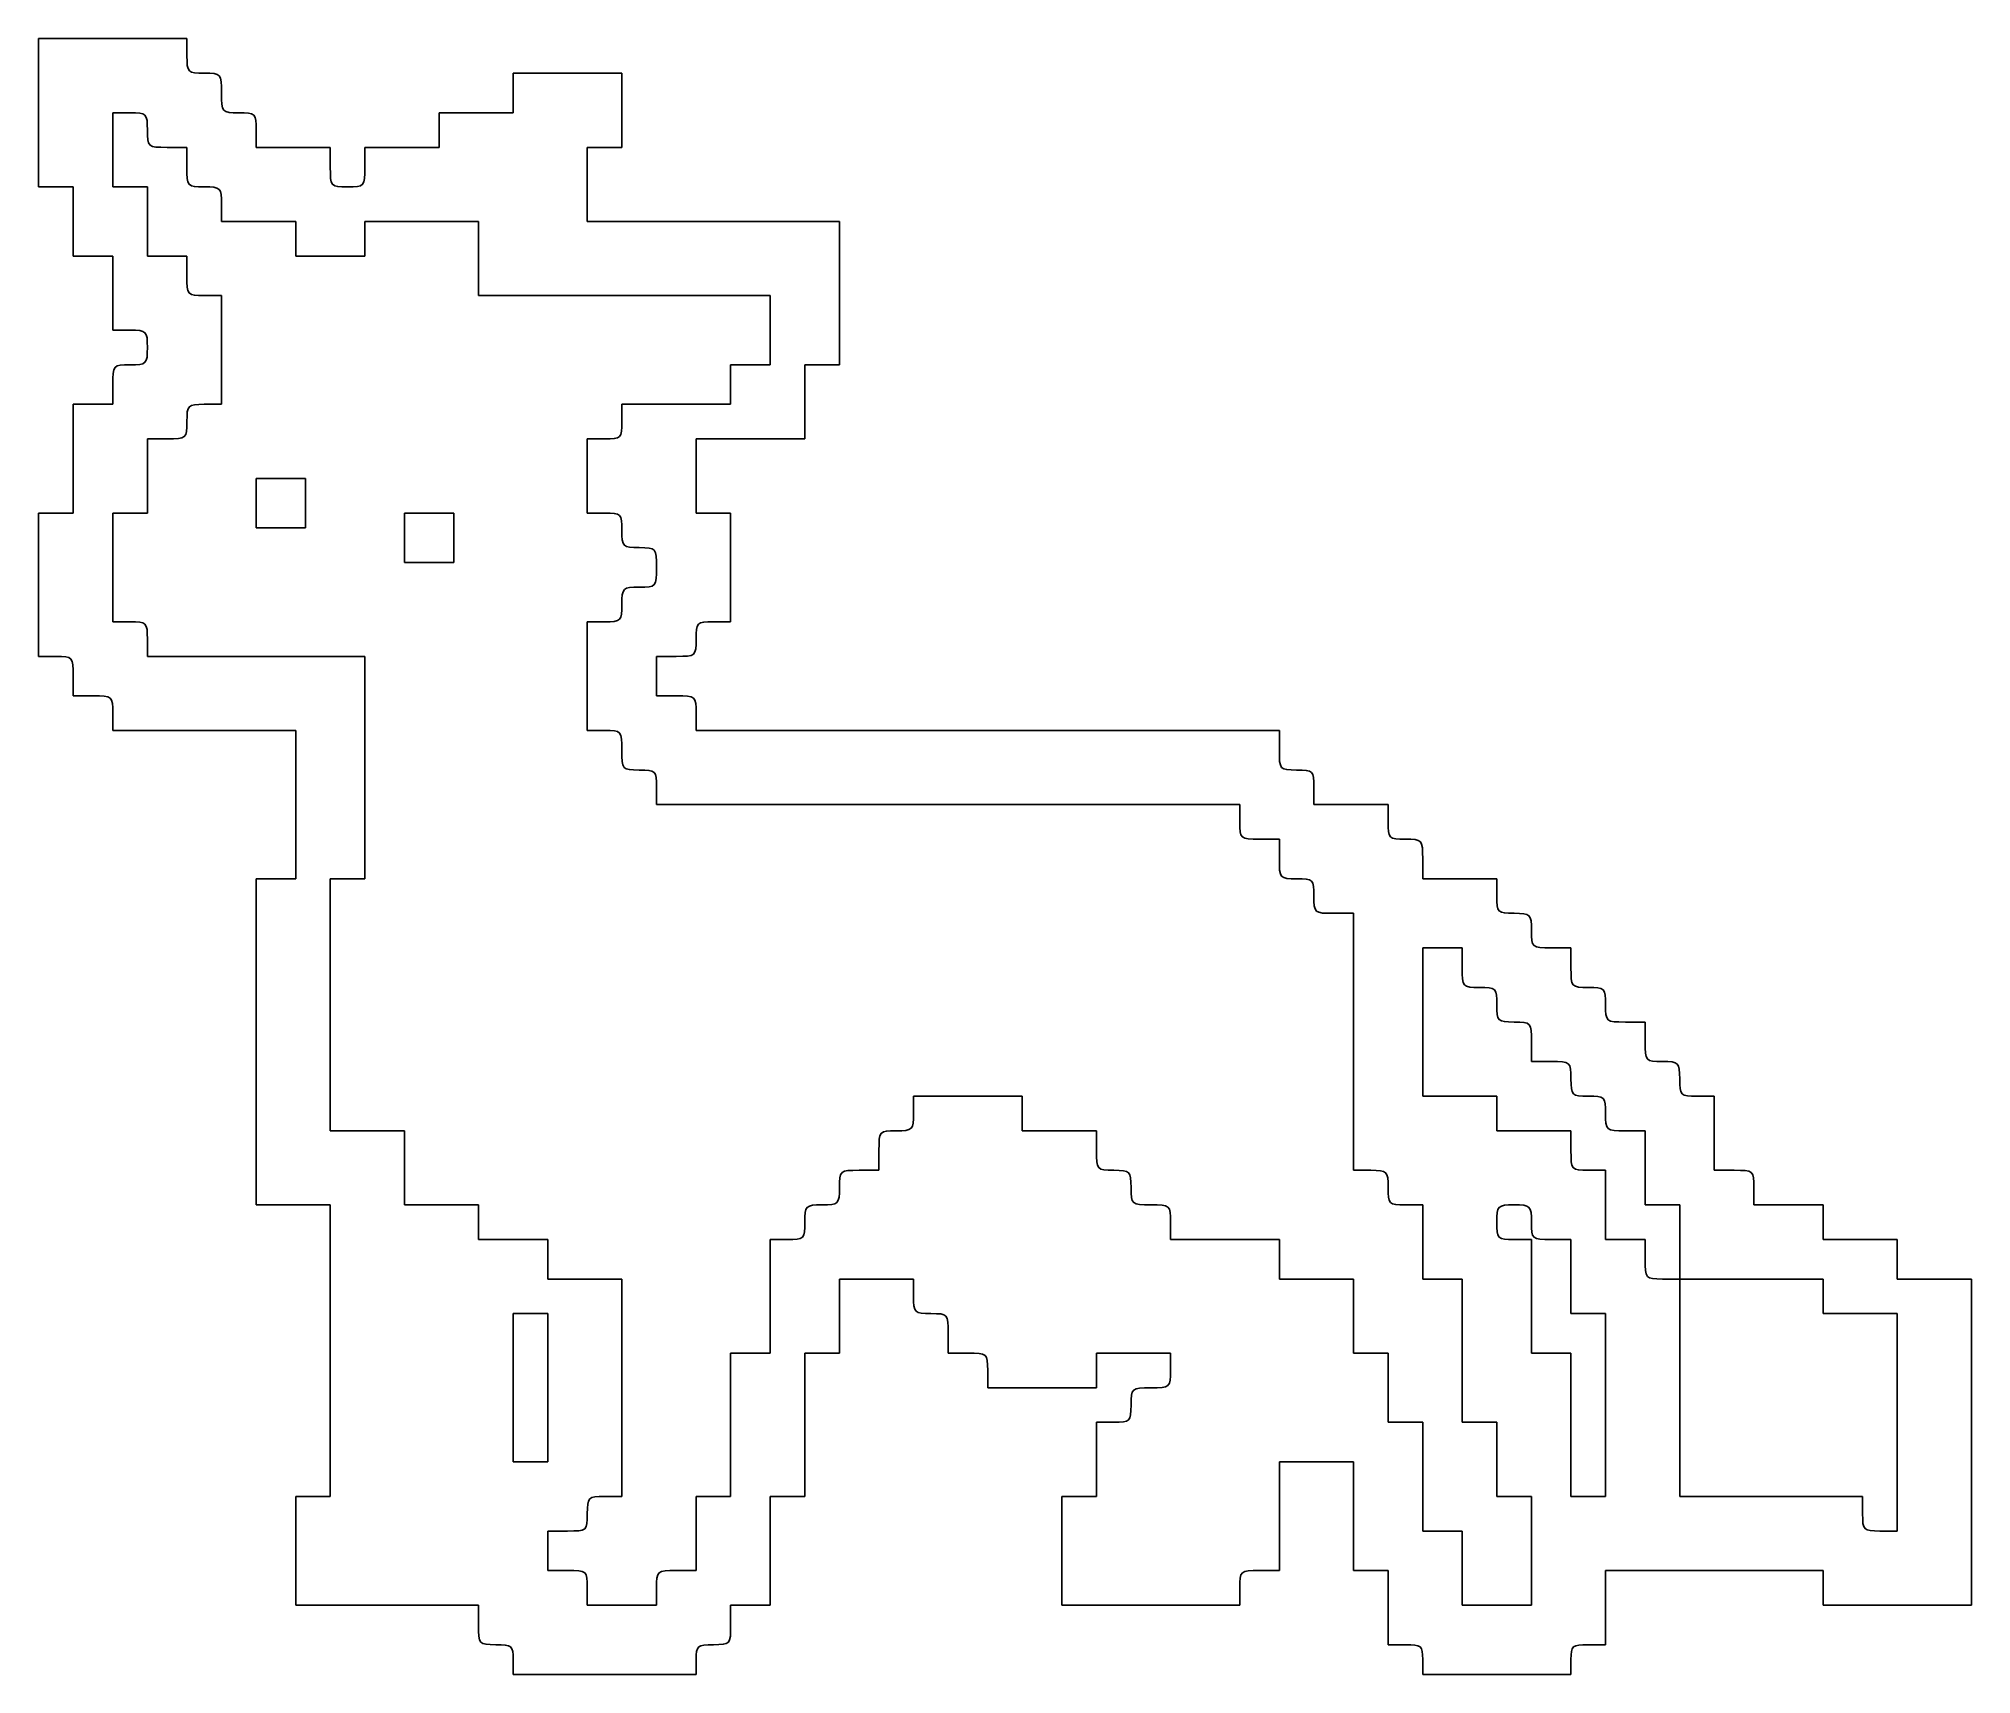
# Model space of a CAD drawing. Extents: x 0 to 138, y 0 to 117.
import ezdxf

# ---------------------------------------------------------------- set-up
doc = ezdxf.new("R2010")
doc.units = 0
doc.layers.get('0').update_dxf_attribs({"linetype": 'CONTINUOUS'})

msp = doc.modelspace()

# ---------------------------------------------------------------- linework, layer by layer
at = {"color": 7}
for p, q in [((0.00001, 111.477849), (0.00001, 116.769519)), ((0.00001, 116.769519), (5.29168, 116.769519)), ((5.29168, 116.769519), (10.583351, 116.769519)), ((10.583351, 116.769519), (10.583351, 115.534796)), ((33.866701, 112.888961), (33.866701, 114.300073)), ((33.866701, 114.300073), (37.74726, 114.300073)), ((37.74726, 114.300073), (41.627817, 114.300073)), ((41.627817, 114.300073), (41.627817, 111.654238)), ((33.866701, 111.477849), (33.866701, 112.888961)), ((0.00001, 106.186179), (0.00001, 111.477849)), ((6.526403, 111.477849), (5.29168, 111.477849)), ((5.29168, 111.477849), (5.29168, 108.832014)), ((28.575031, 110.243126), (28.575031, 111.477849)), ((28.575031, 111.477849), (31.220866, 111.477849)), ((31.220866, 111.477849), (33.866701, 111.477849)), ((41.627817, 111.654238), (41.627817, 109.008403)), ((10.583351, 109.008403), (9.172237, 109.008403)), ((10.583351, 107.597291), (10.583351, 109.008403)), ((15.522242, 110.243126), (15.522242, 109.008403)), ((15.522242, 109.008403), (18.168077, 109.008403)), ((18.168077, 109.008403), (20.813912, 109.008403)), ((20.813912, 109.008403), (20.813912, 107.597291)), ((23.28336, 107.597291), (23.28336, 109.008403)), ((23.28336, 109.008403), (25.929195, 109.008403)), ((25.929195, 109.008403), (28.575031, 109.008403)), ((28.575031, 109.008403), (28.575031, 110.243126)), ((40.393095, 109.008403), (39.158371, 109.008403)), ((39.158371, 109.008403), (39.158371, 106.362568)), ((41.627817, 109.008403), (40.393095, 109.008403)), ((5.29168, 108.832014), (5.29168, 106.186179)), ((39.158371, 106.362568), (39.158371, 103.716733)), ((1.234732, 106.186179), (0.00001, 106.186179)), ((2.469456, 106.186179), (1.234732, 106.186179)), ((2.469456, 103.716733), (2.469456, 106.186179)), ((5.29168, 106.186179), (6.526403, 106.186179)), ((6.526403, 106.186179), (7.761126, 106.186179)), ((7.761126, 106.186179), (7.761126, 103.716733)), ((13.052797, 103.716733), (13.052797, 104.951456)), ((2.469456, 101.247287), (2.469456, 103.716733)), ((7.761126, 103.716733), (7.761126, 101.247287)), ((15.698632, 103.716733), (13.052797, 103.716733)), ((18.344467, 103.716733), (15.698632, 103.716733)), ((18.344467, 102.48201), (18.344467, 103.716733)), ((27.340307, 103.716733), (23.28336, 103.716733)), ((23.28336, 103.716733), (23.28336, 102.48201)), ((31.397256, 103.716733), (27.340307, 103.716733)), ((31.397256, 101.070898), (31.397256, 103.716733)), ((39.158371, 103.716733), (48.154211, 103.716733)), ((48.154211, 103.716733), (57.150051, 103.716733)), ((57.150051, 103.716733), (57.150051, 98.601452)), ((18.344467, 101.247287), (18.344467, 102.48201)), ((23.28336, 102.48201), (23.28336, 101.247287)), ((3.880568, 101.247287), (2.469456, 101.247287)), ((5.29168, 101.247287), (3.880568, 101.247287)), ((5.29168, 98.601452), (5.29168, 101.247287)), ((7.761126, 101.247287), (9.172237, 101.247287)), ((9.172237, 101.247287), (10.583351, 101.247287)), ((10.583351, 101.247287), (10.583351, 99.836175)), ((20.813912, 101.247287), (18.344467, 101.247287)), ((23.28336, 101.247287), (20.813912, 101.247287)), ((31.397256, 98.425063), (31.397256, 101.070898)), ((5.29168, 95.955616), (5.29168, 98.601452)), ((11.818073, 98.425063), (13.052797, 98.425063)), ((13.052797, 98.425063), (13.052797, 94.544504)), ((41.804207, 98.425063), (31.397256, 98.425063)), ((52.21116, 98.425063), (41.804207, 98.425063)), ((52.21116, 95.955616), (52.21116, 98.425063)), ((57.150051, 98.601452), (57.150051, 93.48617)), ((6.526403, 95.955616), (5.29168, 95.955616)), ((52.21116, 93.48617), (52.21116, 95.955616)), ((13.052797, 94.544504), (13.052797, 90.663946)), ((49.388935, 92.075058), (49.388935, 93.48617)), ((49.388935, 93.48617), (50.800046, 93.48617)), ((50.800046, 93.48617), (52.21116, 93.48617)), ((55.915329, 93.48617), (54.680605, 93.48617)), ((54.680605, 93.48617), (54.680605, 90.840335)), ((57.150051, 93.48617), (55.915329, 93.48617)), ((5.29168, 90.663946), (5.29168, 92.075058)), ((49.388935, 90.663946), (49.388935, 92.075058)), ((2.469456, 86.783389), (2.469456, 90.663946)), ((2.469456, 90.663946), (3.880568, 90.663946)), ((3.880568, 90.663946), (5.29168, 90.663946)), ((13.052797, 90.663946), (11.818073, 90.663946)), ((41.627817, 89.429224), (41.627817, 90.663946)), ((41.627817, 90.663946), (45.508376, 90.663946)), ((45.508376, 90.663946), (49.388935, 90.663946)), ((54.680605, 90.840335), (54.680605, 88.1945)), ((9.172237, 88.1945), (7.761126, 88.1945)), ((7.761126, 88.1945), (7.761126, 85.548665)), ((39.158371, 85.548665), (39.158371, 88.1945)), ((39.158371, 88.1945), (40.393095, 88.1945)), ((50.800046, 88.1945), (46.919487, 88.1945)), ((46.919487, 88.1945), (46.919487, 85.548665)), ((54.680605, 88.1945), (50.800046, 88.1945)), ((2.469456, 82.90283), (2.469456, 86.783389)), ((7.761126, 85.548665), (7.761126, 82.90283)), ((39.158371, 82.90283), (39.158371, 85.548665)), ((46.919487, 85.548665), (46.919487, 82.90283)), ((15.522242, 83.608387), (15.522242, 85.372275)), ((15.522242, 85.372275), (17.286133, 85.372275)), ((17.286133, 85.372275), (19.050024, 85.372275)), ((19.050024, 85.372275), (19.050024, 83.608387)), ((0.00001, 77.787549), (0.00001, 82.90283)), ((0.00001, 82.90283), (1.234732, 82.90283)), ((1.234732, 82.90283), (2.469456, 82.90283)), ((6.526403, 82.90283), (5.29168, 82.90283)), ((5.29168, 82.90283), (5.29168, 79.022271)), ((7.761126, 82.90283), (6.526403, 82.90283)), ((15.522242, 81.844496), (15.522242, 83.608387)), ((19.050024, 83.608387), (19.050024, 81.844496)), ((26.105585, 81.138939), (26.105585, 82.90283)), ((26.105585, 82.90283), (27.869474, 82.90283)), ((27.869474, 82.90283), (29.633365, 82.90283)), ((29.633365, 82.90283), (29.633365, 81.138939)), ((40.393095, 82.90283), (39.158371, 82.90283)), ((46.919487, 82.90283), (48.154211, 82.90283)), ((48.154211, 82.90283), (49.388935, 82.90283)), ((49.388935, 82.90283), (49.388935, 79.022271)), ((17.286133, 81.844496), (15.522242, 81.844496)), ((19.050024, 81.844496), (17.286133, 81.844496)), ((26.105585, 79.37505), (26.105585, 81.138939)), ((29.633365, 81.138939), (29.633365, 79.37505)), ((5.29168, 79.022271), (5.29168, 75.141714)), ((27.869474, 79.37505), (26.105585, 79.37505)), ((29.633365, 79.37505), (27.869474, 79.37505)), ((49.388935, 79.022271), (49.388935, 75.141714)), ((0.00001, 72.672266), (0.00001, 77.787549)), ((5.29168, 75.141714), (6.526403, 75.141714)), ((39.158371, 71.261155), (39.158371, 75.141714)), ((39.158371, 75.141714), (40.393095, 75.141714)), ((49.388935, 75.141714), (48.154211, 75.141714)), ((7.761126, 73.90699), (7.761126, 72.672266)), ((1.234732, 72.672266), (0.00001, 72.672266)), ((7.761126, 72.672266), (15.522242, 72.672266)), ((15.522242, 72.672266), (23.28336, 72.672266)), ((23.28336, 72.672266), (23.28336, 64.734761)), ((45.508376, 72.672266), (44.097265, 72.672266)), ((44.097265, 72.672266), (44.097265, 71.261155)), ((2.469456, 69.850044), (2.469456, 71.261155)), ((39.158371, 67.380596), (39.158371, 71.261155)), ((44.097265, 71.261155), (44.097265, 69.850044)), ((3.880568, 69.850044), (2.469456, 69.850044)), ((44.097265, 69.850044), (45.508376, 69.850044)), ((5.29168, 67.380596), (5.29168, 68.61532)), ((46.919487, 68.61532), (46.919487, 67.380596)), ((11.818073, 67.380596), (5.29168, 67.380596)), ((18.344467, 67.380596), (11.818073, 67.380596)), ((18.344467, 62.088925), (18.344467, 67.380596)), ((40.393095, 67.380596), (39.158371, 67.380596)), ((46.919487, 67.380596), (67.733391, 67.380596)), ((67.733391, 67.380596), (88.547296, 67.380596)), ((88.547296, 67.380596), (88.547296, 65.969485)), ((23.28336, 64.734761), (23.28336, 56.797258)), ((18.344467, 56.797258), (18.344467, 62.088925)), ((44.097265, 62.088925), (44.097265, 63.323649)), ((64.911169, 62.088925), (44.097265, 62.088925)), ((85.725073, 62.088925), (64.911169, 62.088925)), ((85.725073, 60.854204), (85.725073, 62.088925)), ((91.016744, 63.323649), (91.016744, 62.088925)), ((91.016744, 62.088925), (93.662579, 62.088925)), ((93.662579, 62.088925), (96.308414, 62.088925)), ((96.308414, 62.088925), (96.308414, 60.854204)), ((88.547296, 59.61948), (87.136185, 59.61948)), ((88.547296, 58.208369), (88.547296, 59.61948)), ((98.77786, 58.208369), (98.77786, 56.797258)), ((15.522242, 45.155583), (15.522242, 56.797258)), ((15.522242, 56.797258), (16.933356, 56.797258)), ((16.933356, 56.797258), (18.344467, 56.797258)), ((22.048636, 56.797258), (20.813912, 56.797258)), ((20.813912, 56.797258), (20.813912, 47.801418)), ((23.28336, 56.797258), (22.048636, 56.797258)), ((98.77786, 56.797258), (101.423695, 56.797258)), ((101.423695, 56.797258), (104.06953, 56.797258)), ((104.06953, 56.797258), (104.06953, 55.562534)), ((93.838966, 54.32781), (92.427855, 54.32781)), ((93.838966, 45.155583), (93.838966, 54.32781)), ((100.188971, 51.858364), (98.77786, 51.858364)), ((98.77786, 51.858364), (98.77786, 46.566694)), ((101.600085, 51.858364), (100.188971, 51.858364)), ((101.600085, 50.447253), (101.600085, 51.858364)), ((107.950089, 51.858364), (109.3612, 51.858364)), ((109.3612, 51.858364), (109.3612, 50.447253)), ((20.813912, 47.801418), (20.813912, 38.805578)), ((98.77786, 46.566694), (98.77786, 41.275024)), ((113.241759, 46.566694), (114.652871, 46.566694)), ((114.652871, 46.566694), (114.652871, 45.155583)), ((15.522242, 33.513908), (15.522242, 45.155583)), ((93.838966, 35.983353), (93.838966, 45.155583)), ((106.538978, 43.744469), (106.538978, 45.155583)), ((107.950089, 43.744469), (106.538978, 43.744469)), ((62.441721, 40.0403), (62.441721, 41.275024)), ((62.441721, 41.275024), (66.32228, 41.275024)), ((66.32228, 41.275024), (70.202839, 41.275024)), ((70.202839, 41.275024), (70.202839, 40.0403)), ((70.202839, 40.0403), (70.202839, 38.805578)), ((98.77786, 41.275024), (101.423695, 41.275024)), ((101.423695, 41.275024), (104.06953, 41.275024)), ((104.06953, 41.275024), (104.06953, 40.0403)), ((104.06953, 40.0403), (104.06953, 38.805578)), ((118.35704, 41.275024), (119.591764, 41.275024)), ((119.591764, 41.275024), (119.591764, 38.629189)), ((20.813912, 38.805578), (23.45975, 38.805578)), ((23.45975, 38.805578), (26.105585, 38.805578)), ((26.105585, 38.805578), (26.105585, 36.159743)), ((70.202839, 38.805578), (72.848675, 38.805578)), ((72.848675, 38.805578), (75.49451, 38.805578)), ((75.49451, 38.805578), (75.49451, 37.394465)), ((104.06953, 38.805578), (106.715365, 38.805578)), ((106.715365, 38.805578), (109.3612, 38.805578)), ((109.3612, 38.805578), (109.3612, 37.394465)), ((114.652871, 38.805578), (113.241759, 38.805578)), ((114.652871, 36.159743), (114.652871, 38.805578)), ((119.591764, 38.629189), (119.591764, 35.983353)), ((59.972276, 35.983353), (59.972276, 37.394465)), ((26.105585, 36.159743), (26.105585, 33.513908)), ((58.561165, 35.983353), (59.972276, 35.983353)), ((95.07369, 35.983353), (93.838966, 35.983353)), ((110.595924, 35.983353), (111.830648, 35.983353)), ((111.830648, 35.983353), (111.830648, 33.513908)), ((114.652871, 33.513908), (114.652871, 36.159743)), ((119.591764, 35.983353), (121.002875, 35.983353)), ((122.413989, 34.748629), (122.413989, 33.513908)), ((18.168077, 33.513908), (15.522242, 33.513908)), ((20.813912, 33.513908), (18.168077, 33.513908)), ((20.813912, 23.106955), (20.813912, 33.513908)), ((26.105585, 33.513908), (28.751421, 33.513908)), ((28.751421, 33.513908), (31.397256, 33.513908)), ((31.397256, 33.513908), (31.397256, 32.279184)), ((98.77786, 33.513908), (97.543136, 33.513908)), ((98.77786, 30.868073), (98.77786, 33.513908)), ((111.830648, 33.513908), (111.830648, 31.04446)), ((115.887595, 33.513908), (114.652871, 33.513908)), ((117.122319, 33.513908), (115.887595, 33.513908)), ((117.122319, 30.868073), (117.122319, 33.513908)), ((122.413989, 33.513908), (124.883434, 33.513908)), ((124.883434, 33.513908), (127.35288, 33.513908)), ((127.35288, 33.513908), (127.35288, 32.279184)), ((31.397256, 32.279184), (31.397256, 31.04446)), ((80.78618, 32.279184), (80.78618, 31.04446)), ((127.35288, 32.279184), (127.35288, 31.04446)), ((31.397256, 31.04446), (33.866701, 31.04446)), ((33.866701, 31.04446), (36.336146, 31.04446)), ((36.336146, 31.04446), (36.336146, 29.633349)), ((52.21116, 26.987514), (52.21116, 31.04446)), ((52.21116, 31.04446), (53.445881, 31.04446)), ((80.78618, 31.04446), (84.666739, 31.04446)), ((84.666739, 31.04446), (88.547296, 31.04446)), ((88.547296, 31.04446), (88.547296, 29.633349)), ((98.77786, 28.222238), (98.77786, 30.868073)), ((105.304254, 31.04446), (106.538978, 31.04446)), ((106.538978, 31.04446), (106.538978, 26.987514)), ((109.3612, 31.04446), (107.950089, 31.04446)), ((109.3612, 28.398625), (109.3612, 31.04446)), ((111.830648, 31.04446), (113.241759, 31.04446)), ((113.241759, 31.04446), (114.652871, 31.04446)), ((114.652871, 31.04446), (114.652871, 29.633349)), ((117.122319, 28.222238), (117.122319, 30.868073)), ((127.35288, 31.04446), (129.998715, 31.04446)), ((129.998715, 31.04446), (132.644553, 31.04446)), ((132.644553, 31.04446), (132.644553, 29.633349)), ((36.336146, 29.633349), (36.336146, 28.222238)), ((88.547296, 29.633349), (88.547296, 28.222238)), ((132.644553, 29.633349), (132.644553, 28.222238)), ((36.336146, 28.222238), (38.981982, 28.222238)), ((38.981982, 28.222238), (41.627817, 28.222238)), ((41.627817, 28.222238), (41.627817, 20.461122)), ((59.795886, 28.222238), (57.150051, 28.222238)), ((57.150051, 28.222238), (57.150051, 25.576402)), ((62.441721, 28.222238), (59.795886, 28.222238)), ((62.441721, 26.987514), (62.441721, 28.222238)), ((88.547296, 28.222238), (91.193131, 28.222238)), ((91.193131, 28.222238), (93.838966, 28.222238)), ((93.838966, 28.222238), (93.838966, 25.576402)), ((100.188971, 28.222238), (98.77786, 28.222238)), ((101.600085, 28.222238), (100.188971, 28.222238)), ((101.600085, 23.106955), (101.600085, 28.222238)), ((109.3612, 25.75279), (109.3612, 28.398625)), ((115.887595, 28.222238), (117.122319, 28.222238)), ((122.237599, 28.222238), (117.122319, 28.222238)), ((117.122319, 28.222238), (117.122319, 20.461122)), ((127.35288, 28.222238), (122.237599, 28.222238)), ((127.35288, 26.987514), (127.35288, 28.222238)), ((132.644553, 28.222238), (135.290388, 28.222238)), ((135.290388, 28.222238), (137.936223, 28.222238)), ((137.936223, 28.222238), (137.936223, 16.580563)), ((52.21116, 22.930567), (52.21116, 26.987514)), ((106.538978, 26.987514), (106.538978, 22.930567)), ((127.35288, 25.75279), (127.35288, 26.987514)), ((35.101425, 25.75279), (33.866701, 25.75279)), ((33.866701, 25.75279), (33.866701, 20.461122)), ((36.336146, 25.75279), (35.101425, 25.75279)), ((36.336146, 20.461122), (36.336146, 25.75279)), ((57.150051, 25.576402), (57.150051, 22.930567)), ((93.838966, 25.576402), (93.838966, 22.930567)), ((110.595924, 25.75279), (109.3612, 25.75279)), ((111.830648, 25.75279), (110.595924, 25.75279)), ((111.830648, 19.226398), (111.830648, 25.75279)), ((129.998715, 25.75279), (127.35288, 25.75279)), ((132.644553, 25.75279), (129.998715, 25.75279)), ((132.644553, 17.991674), (132.644553, 25.75279)), ((64.911169, 22.930567), (64.911169, 24.341678)), ((20.813912, 12.700004), (20.813912, 23.106955)), ((49.388935, 17.815287), (49.388935, 22.930567)), ((49.388935, 22.930567), (50.800046, 22.930567)), ((50.800046, 22.930567), (52.21116, 22.930567)), ((55.915329, 22.930567), (54.680605, 22.930567)), ((54.680605, 22.930567), (54.680605, 17.815287)), ((57.150051, 22.930567), (55.915329, 22.930567)), ((66.32228, 22.930567), (64.911169, 22.930567)), ((78.140345, 22.930567), (75.49451, 22.930567)), ((75.49451, 22.930567), (75.49451, 21.695843)), ((80.78618, 22.930567), (78.140345, 22.930567)), ((80.78618, 21.695843), (80.78618, 22.930567)), ((93.838966, 22.930567), (95.07369, 22.930567)), ((95.07369, 22.930567), (96.308414, 22.930567)), ((96.308414, 22.930567), (96.308414, 20.461122)), ((101.600085, 17.991674), (101.600085, 23.106955)), ((106.538978, 22.930567), (107.950089, 22.930567)), ((107.950089, 22.930567), (109.3612, 22.930567)), ((109.3612, 22.930567), (109.3612, 17.815287)), ((67.733391, 20.461122), (67.733391, 21.695843)), ((75.49451, 21.695843), (75.49451, 20.461122)), ((33.866701, 20.461122), (33.866701, 15.169452)), ((36.336146, 15.169452), (36.336146, 20.461122)), ((41.627817, 20.461122), (41.627817, 12.700004)), ((71.613951, 20.461122), (67.733391, 20.461122)), ((75.49451, 20.461122), (71.613951, 20.461122)), ((96.308414, 20.461122), (96.308414, 17.991674)), ((117.122319, 20.461122), (117.122319, 12.700004)), ((75.49451, 15.345839), (75.49451, 17.991674)), ((75.49451, 17.991674), (76.729234, 17.991674)), ((96.308414, 17.991674), (97.543136, 17.991674)), ((97.543136, 17.991674), (98.77786, 17.991674)), ((98.77786, 17.991674), (98.77786, 14.111117)), ((102.834806, 17.991674), (101.600085, 17.991674)), ((104.06953, 17.991674), (102.834806, 17.991674)), ((104.06953, 15.345839), (104.06953, 17.991674)), ((111.830648, 12.700004), (111.830648, 19.226398)), ((132.644553, 10.230558), (132.644553, 17.991674)), ((49.388935, 12.700004), (49.388935, 17.815287)), ((54.680605, 17.815287), (54.680605, 12.700004)), ((109.3612, 17.815287), (109.3612, 12.700004)), ((137.936223, 16.580563), (137.936223, 4.938888)), ((75.49451, 12.700004), (75.49451, 15.345839)), ((104.06953, 12.700004), (104.06953, 15.345839)), ((33.866701, 15.169452), (35.101425, 15.169452)), ((35.101425, 15.169452), (36.336146, 15.169452)), ((91.193131, 15.169452), (88.547296, 15.169452)), ((88.547296, 15.169452), (88.547296, 11.288892)), ((93.838966, 15.169452), (91.193131, 15.169452)), ((93.838966, 11.288892), (93.838966, 15.169452)), ((98.77786, 14.111117), (98.77786, 10.230558)), ((18.344467, 8.819447), (18.344467, 12.700004)), ((18.344467, 12.700004), (19.579191, 12.700004)), ((19.579191, 12.700004), (20.813912, 12.700004)), ((41.627817, 12.700004), (40.393095, 12.700004)), ((46.919487, 10.054168), (46.919487, 12.700004)), ((46.919487, 12.700004), (48.154211, 12.700004)), ((48.154211, 12.700004), (49.388935, 12.700004)), ((53.445881, 12.700004), (52.21116, 12.700004)), ((52.21116, 12.700004), (52.21116, 8.819447)), ((54.680605, 12.700004), (53.445881, 12.700004)), ((73.025062, 8.819447), (73.025062, 12.700004)), ((73.025062, 12.700004), (74.259786, 12.700004)), ((74.259786, 12.700004), (75.49451, 12.700004)), ((105.304254, 12.700004), (104.06953, 12.700004)), ((106.538978, 12.700004), (105.304254, 12.700004)), ((106.538978, 8.819447), (106.538978, 12.700004)), ((109.3612, 12.700004), (110.595924, 12.700004)), ((110.595924, 12.700004), (111.830648, 12.700004)), ((117.122319, 12.700004), (123.64871, 12.700004)), ((123.64871, 12.700004), (130.175105, 12.700004)), ((130.175105, 12.700004), (130.175105, 11.465282)), ((88.547296, 11.288892), (88.547296, 7.408333)), ((93.838966, 7.408333), (93.838966, 11.288892)), ((37.74726, 10.230558), (36.336146, 10.230558)), ((36.336146, 10.230558), (36.336146, 8.819447)), ((46.919487, 7.408333), (46.919487, 10.054168)), ((98.77786, 10.230558), (100.188971, 10.230558)), ((100.188971, 10.230558), (101.600085, 10.230558)), ((101.600085, 10.230558), (101.600085, 7.584723)), ((131.409829, 10.230558), (132.644553, 10.230558)), ((18.344467, 4.938888), (18.344467, 8.819447)), ((36.336146, 8.819447), (36.336146, 7.408333)), ((52.21116, 8.819447), (52.21116, 4.938888)), ((73.025062, 4.938888), (73.025062, 8.819447)), ((106.538978, 4.938888), (106.538978, 8.819447)), ((36.336146, 7.408333), (37.74726, 7.408333)), ((45.508376, 7.408333), (46.919487, 7.408333)), ((88.547296, 7.408333), (87.136185, 7.408333)), ((95.07369, 7.408333), (93.838966, 7.408333)), ((96.308414, 7.408333), (95.07369, 7.408333)), ((96.308414, 4.762498), (96.308414, 7.408333)), ((101.600085, 7.584723), (101.600085, 4.938888)), ((119.591764, 7.408333), (111.830648, 7.408333)), ((111.830648, 7.408333), (111.830648, 4.762498)), ((127.35288, 7.408333), (119.591764, 7.408333)), ((127.35288, 6.173612), (127.35288, 7.408333)), ((39.158371, 6.173612), (39.158371, 4.938888)), ((44.097265, 4.938888), (44.097265, 6.173612)), ((85.725073, 6.173612), (85.725073, 4.938888)), ((127.35288, 4.938888), (127.35288, 6.173612)), ((24.870861, 4.938888), (18.344467, 4.938888)), ((31.397256, 4.938888), (24.870861, 4.938888)), ((31.397256, 3.527777), (31.397256, 4.938888)), ((39.158371, 4.938888), (41.627817, 4.938888)), ((41.627817, 4.938888), (44.097265, 4.938888)), ((50.800046, 4.938888), (49.388935, 4.938888)), ((49.388935, 4.938888), (49.388935, 3.527777)), ((52.21116, 4.938888), (50.800046, 4.938888)), ((79.375069, 4.938888), (73.025062, 4.938888)), ((85.725073, 4.938888), (79.375069, 4.938888)), ((96.308414, 2.116663), (96.308414, 4.762498)), ((101.600085, 4.938888), (104.06953, 4.938888)), ((104.06953, 4.938888), (106.538978, 4.938888)), ((111.830648, 4.762498), (111.830648, 2.116663)), ((132.644553, 4.938888), (127.35288, 4.938888)), ((137.936223, 4.938888), (132.644553, 4.938888)), ((97.543136, 2.116663), (96.308414, 2.116663)), ((111.830648, 2.116663), (110.595924, 2.116663)), ((33.866701, -0.000005), (33.866701, 1.058329)), ((46.919487, 1.058329), (46.919487, -0.000005)), ((98.77786, -0.000005), (98.77786, 1.058329)), ((109.3612, 1.058329), (109.3612, -0.000005)), ((40.393095, -0.000005), (33.866701, -0.000005)), ((46.919487, -0.000005), (40.393095, -0.000005)), ((104.06953, -0.000005), (98.77786, -0.000005)), ((109.3612, -0.000005), (104.06953, -0.000005))]:
    msp.add_line(p, q, dxfattribs=at)
for points in [[(10.583351, 115.534796), (10.583351, 114.35887), (10.642147, 114.300073), (11.818073, 114.300073)], [(11.818073, 114.300073), (13.023399, 114.300073), (13.052797, 114.266475), (13.052797, 112.888961)], [(13.052797, 112.888961), (13.052797, 111.511447), (13.082195, 111.477849), (14.287521, 111.477849)], [(7.761126, 110.243126), (7.761126, 111.419053), (7.70233, 111.477849), (6.526403, 111.477849)], [(14.287521, 111.477849), (15.463446, 111.477849), (15.522242, 111.419053), (15.522242, 110.243126)], [(9.172237, 109.008403), (7.794724, 109.008403), (7.761126, 109.037801), (7.761126, 110.243126)], [(11.818073, 106.186179), (10.612749, 106.186179), (10.583351, 106.219777), (10.583351, 107.597291)], [(20.813912, 107.597291), (20.813912, 106.219777), (20.843313, 106.186179), (22.048636, 106.186179)], [(22.048636, 106.186179), (23.253962, 106.186179), (23.28336, 106.219777), (23.28336, 107.597291)], [(13.052797, 104.951456), (13.052797, 106.127382), (12.994001, 106.186179), (11.818073, 106.186179)], [(10.583351, 99.836175), (10.583351, 98.45866), (10.612749, 98.425063), (11.818073, 98.425063)], [(7.761126, 94.720893), (7.761126, 95.89682), (7.70233, 95.955616), (6.526403, 95.955616)], [(6.526403, 93.48617), (7.70233, 93.48617), (7.761126, 93.544967), (7.761126, 94.720893)], [(5.29168, 92.075058), (5.29168, 93.452572), (5.321078, 93.48617), (6.526403, 93.48617)], [(11.818073, 90.663946), (10.642147, 90.663946), (10.583351, 90.60515), (10.583351, 89.429224)], [(10.583351, 89.429224), (10.583351, 88.223898), (10.549752, 88.1945), (9.172237, 88.1945)], [(40.393095, 88.1945), (41.569021, 88.1945), (41.627817, 88.253296), (41.627817, 89.429224)], [(41.627817, 81.668106), (41.627817, 82.844034), (41.569021, 82.90283), (40.393095, 82.90283)], [(42.862541, 80.433385), (41.686615, 80.433385), (41.627817, 80.49218), (41.627817, 81.668106)], [(44.097265, 79.022271), (44.097265, 80.399785), (44.067867, 80.433385), (42.862541, 80.433385)], [(42.862541, 77.611159), (44.067867, 77.611159), (44.097265, 77.644756), (44.097265, 79.022271)], [(41.627817, 76.376435), (41.627817, 77.552364), (41.686615, 77.611159), (42.862541, 77.611159)], [(40.393095, 75.141714), (41.569021, 75.141714), (41.627817, 75.20051), (41.627817, 76.376435)], [(6.526403, 75.141714), (7.70233, 75.141714), (7.761126, 75.082916), (7.761126, 73.90699)], [(48.154211, 75.141714), (46.978285, 75.141714), (46.919487, 75.082916), (46.919487, 73.90699)], [(46.919487, 73.90699), (46.919487, 72.701664), (46.88589, 72.672266), (45.508376, 72.672266)], [(2.469456, 71.261155), (2.469456, 72.638669), (2.440057, 72.672266), (1.234732, 72.672266)], [(5.29168, 68.61532), (5.29168, 69.820646), (5.258082, 69.850044), (3.880568, 69.850044)], [(45.508376, 69.850044), (46.88589, 69.850044), (46.919487, 69.820646), (46.919487, 68.61532)], [(41.627817, 65.969485), (41.627817, 67.346999), (41.598419, 67.380596), (40.393095, 67.380596)], [(42.862541, 64.558373), (41.657217, 64.558373), (41.627817, 64.59197), (41.627817, 65.969485)], [(88.547296, 65.969485), (88.547296, 64.59197), (88.576694, 64.558373), (89.78202, 64.558373)], [(44.097265, 63.323649), (44.097265, 64.499578), (44.038469, 64.558373), (42.862541, 64.558373)], [(89.78202, 64.558373), (90.957945, 64.558373), (91.016744, 64.499578), (91.016744, 63.323649)], [(87.136185, 59.61948), (85.75867, 59.61948), (85.725073, 59.648878), (85.725073, 60.854204)], [(96.308414, 60.854204), (96.308414, 59.678276), (96.36721, 59.61948), (97.543136, 59.61948)], [(97.543136, 59.61948), (98.748462, 59.61948), (98.77786, 59.585883), (98.77786, 58.208369)], [(89.78202, 56.797258), (88.576694, 56.797258), (88.547296, 56.830855), (88.547296, 58.208369)], [(91.016744, 55.562534), (91.016744, 56.738459), (90.957945, 56.797258), (89.78202, 56.797258)], [(92.427855, 54.32781), (91.050341, 54.32781), (91.016744, 54.357208), (91.016744, 55.562534)], [(104.06953, 55.562534), (104.06953, 54.386606), (104.128326, 54.32781), (105.304254, 54.32781)], [(105.304254, 54.32781), (106.480179, 54.32781), (106.538978, 54.269014), (106.538978, 53.093088)], [(106.538978, 53.093088), (106.538978, 51.887762), (106.572575, 51.858364), (107.950089, 51.858364)], [(102.834806, 49.036139), (101.629482, 49.036139), (101.600085, 49.069739), (101.600085, 50.447253)], [(109.3612, 50.447253), (109.3612, 49.069739), (109.390598, 49.036139), (110.595924, 49.036139)], [(104.06953, 47.801418), (104.06953, 48.977344), (104.010734, 49.036139), (102.834806, 49.036139)], [(110.595924, 49.036139), (111.77185, 49.036139), (111.830648, 48.977344), (111.830648, 47.801418)], [(105.304254, 46.566694), (104.128326, 46.566694), (104.06953, 46.62549), (104.06953, 47.801418)], [(111.830648, 47.801418), (111.830648, 46.596092), (111.864245, 46.566694), (113.241759, 46.566694)], [(106.538978, 45.155583), (106.538978, 46.533097), (106.509577, 46.566694), (105.304254, 46.566694)], [(114.652871, 45.155583), (114.652871, 43.778068), (114.682269, 43.744469), (115.887595, 43.744469)], [(109.3612, 42.509748), (109.3612, 43.715071), (109.327603, 43.744469), (107.950089, 43.744469)], [(115.887595, 43.744469), (117.06352, 43.744469), (117.122319, 43.685673), (117.122319, 42.509748)], [(110.595924, 41.275024), (109.419996, 41.275024), (109.3612, 41.333819), (109.3612, 42.509748)], [(117.122319, 42.509748), (117.122319, 41.333819), (117.181114, 41.275024), (118.35704, 41.275024)], [(61.207, 38.805578), (62.382925, 38.805578), (62.441721, 38.864374), (62.441721, 40.0403)], [(111.830648, 40.0403), (111.830648, 41.216228), (111.77185, 41.275024), (110.595924, 41.275024)], [(113.241759, 38.805578), (111.864245, 38.805578), (111.830648, 38.834976), (111.830648, 40.0403)], [(59.972276, 37.394465), (59.972276, 38.771979), (60.001674, 38.805578), (61.207, 38.805578)], [(75.49451, 37.394465), (75.49451, 36.01695), (75.523908, 35.983353), (76.729234, 35.983353)], [(109.3612, 37.394465), (109.3612, 36.01695), (109.390598, 35.983353), (110.595924, 35.983353)], [(57.150051, 34.748629), (57.150051, 35.953955), (57.18365, 35.983353), (58.561165, 35.983353)], [(76.729234, 35.983353), (77.905159, 35.983353), (77.963955, 35.924558), (77.963955, 34.748629)], [(96.308414, 34.748629), (96.308414, 35.924558), (96.249618, 35.983353), (95.07369, 35.983353)], [(121.002875, 35.983353), (122.38039, 35.983353), (122.413989, 35.953955), (122.413989, 34.748629)], [(55.915329, 33.513908), (57.091255, 33.513908), (57.150051, 33.572704), (57.150051, 34.748629)], [(77.963955, 34.748629), (77.963955, 33.543306), (77.997555, 33.513908), (79.375069, 33.513908)], [(97.543136, 33.513908), (96.36721, 33.513908), (96.308414, 33.572704), (96.308414, 34.748629)], [(54.680605, 32.279184), (54.680605, 33.455112), (54.739401, 33.513908), (55.915329, 33.513908)], [(79.375069, 33.513908), (80.752581, 33.513908), (80.78618, 33.48451), (80.78618, 32.279184)], [(105.304254, 33.513908), (104.128326, 33.513908), (104.06953, 33.455112), (104.06953, 32.279184)], [(106.538978, 32.279184), (106.538978, 33.455112), (106.480179, 33.513908), (105.304254, 33.513908)], [(53.445881, 31.04446), (54.62181, 31.04446), (54.680605, 31.103258), (54.680605, 32.279184)], [(104.06953, 32.279184), (104.06953, 31.103258), (104.128326, 31.04446), (105.304254, 31.04446)], [(107.950089, 31.04446), (106.572575, 31.04446), (106.538978, 31.073861), (106.538978, 32.279184)], [(114.652871, 29.633349), (114.652871, 28.255834), (114.682269, 28.222238), (115.887595, 28.222238)], [(63.676445, 25.75279), (62.50052, 25.75279), (62.441721, 25.811588), (62.441721, 26.987514)], [(64.911169, 24.341678), (64.911169, 25.719193), (64.881771, 25.75279), (63.676445, 25.75279)], [(67.733391, 21.695843), (67.733391, 22.901169), (67.699795, 22.930567), (66.32228, 22.930567)], [(79.375069, 20.461122), (80.752581, 20.461122), (80.78618, 20.49052), (80.78618, 21.695843)], [(77.963955, 19.226398), (77.963955, 20.431721), (77.997555, 20.461122), (79.375069, 20.461122)], [(76.729234, 17.991674), (77.905159, 17.991674), (77.963955, 18.05047), (77.963955, 19.226398)], [(40.393095, 12.700004), (39.217167, 12.700004), (39.158371, 12.641208), (39.158371, 11.465282)], [(39.158371, 11.465282), (39.158371, 10.259956), (39.124775, 10.230558), (37.74726, 10.230558)], [(130.175105, 11.465282), (130.175105, 10.289354), (130.2339, 10.230558), (131.409829, 10.230558)], [(37.74726, 7.408333), (39.124775, 7.408333), (39.158371, 7.378935), (39.158371, 6.173612)], [(44.097265, 6.173612), (44.097265, 7.378935), (44.130861, 7.408333), (45.508376, 7.408333)], [(87.136185, 7.408333), (85.75867, 7.408333), (85.725073, 7.378935), (85.725073, 6.173612)], [(32.631977, 2.116663), (31.426654, 2.116663), (31.397256, 2.150262), (31.397256, 3.527777)], [(49.388935, 3.527777), (49.388935, 2.150262), (49.359537, 2.116663), (48.154211, 2.116663)], [(33.866701, 1.058329), (33.866701, 2.032668), (33.768707, 2.116663), (32.631977, 2.116663)], [(48.154211, 2.116663), (47.017484, 2.116663), (46.919487, 2.032668), (46.919487, 1.058329)], [(98.77786, 1.058329), (98.77786, 2.032668), (98.679866, 2.116663), (97.543136, 2.116663)], [(110.595924, 2.116663), (109.459194, 2.116663), (109.3612, 2.032668), (109.3612, 1.058329)]]:
    msp.add_open_spline(points, degree=3, dxfattribs=at)

doc.saveas('drawing.dxf')
